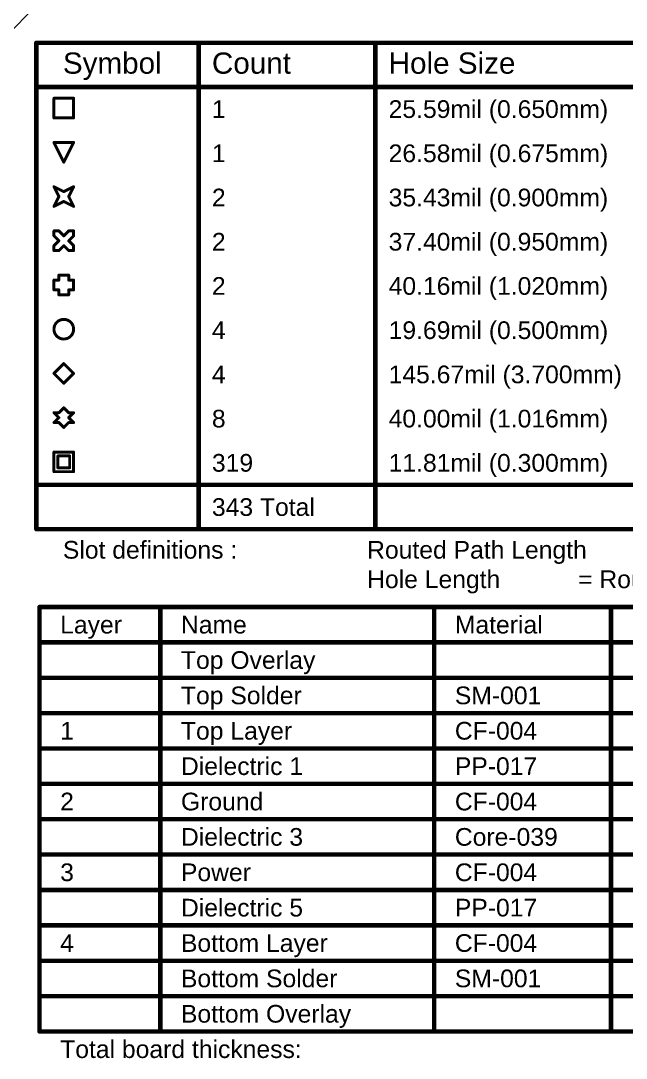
# Model space of a CAD drawing. Header units: inches. Extents: x -22 to 5433, y -13 to 5447.
# Drawn here: x 89.9 to 142.1, y -12.9 to 76.5 of the extents above; entities that cross this region are included whole.
import ezdxf

# ---------------------------------------------------------------- set-up
doc = ezdxf.new("R2010")
doc.units = ezdxf.units.IN
for name, color, linetype in [('Bottom Solder', 6, 'Continuous'), ('Drill Drawing', 1, 'Continuous'), ('Fabrication', 76, 'Continuous')]:
    doc.layers.add(name, color=color, linetype=linetype)
doc.styles.add('Arial', font='', dxfattribs={"height": 0.2})
doc.styles.get('Arial').set_extended_font_data('Arial')

msp = doc.modelspace()

# ---------------------------------------------------------------- linework, layer by layer
at = {"layer": 'Bottom Solder'}
msp.add_line((46.475, 32.867), (5432.852, 5447.493), dxfattribs=at)
at = {"layer": 'Drill Drawing'}
for points in [[(91.199, 74.624, 0.381, 0.381, 0), (434.815, 74.624, 0.381, 0.381, 0)], [(91.199, 32.714, 0.381, 0.381, 0), (91.199, 74.624, 0.381, 0.381, 0)], [(105.191, 32.714, 0.381, 0.381, 0), (105.191, 74.624, 0.381, 0.381, 0)], [(120.427, 32.714, 0.381, 0.381, 0), (120.427, 74.624, 0.381, 0.381, 0)], [(91.199, 70.814, 0.381, 0.381, 0), (434.815, 70.814, 0.381, 0.381, 0)], [(92.717, 69.84, 0.254, 0.254, 0), (94.411, 69.84, 0.254, 0.254, 0)], [(92.717, 68.147, 0.254, 0.254, 0), (92.717, 69.84, 0.254, 0.254, 0)], [(94.411, 68.147, 0.254, 0.254, 0), (94.411, 69.84, 0.254, 0.254, 0)], [(92.717, 68.147, 0.254, 0.254, 0), (94.411, 68.147, 0.254, 0.254, 0)], [(92.717, 66.03, 0.254, 0.254, 0), (94.411, 66.03, 0.254, 0.254, 0)], [(92.717, 66.03, 0.254, 0.254, 0), (93.564, 64.337, 0.254, 0.254, 0)], [(93.564, 64.337, 0.254, 0.254, 0), (94.411, 66.03, 0.254, 0.254, 0)], [(92.717, 62.22, 0.254, 0.254, 0), (93.564, 61.797, 0.254, 0.254, 0)], [(92.717, 62.22, 0.254, 0.254, 0), (93.141, 61.373, 0.254, 0.254, 0)], [(93.564, 61.797, 0.254, 0.254, 0), (94.411, 62.22, 0.254, 0.254, 0)], [(93.987, 61.373, 0.254, 0.254, 0), (94.411, 62.22, 0.254, 0.254, 0)], [(92.717, 60.527, 0.254, 0.254, 0), (93.141, 61.373, 0.254, 0.254, 0)], [(92.717, 60.527, 0.254, 0.254, 0), (93.564, 60.95, 0.254, 0.254, 0)], [(93.564, 60.95, 0.254, 0.254, 0), (94.411, 60.527, 0.254, 0.254, 0)], [(93.987, 61.373, 0.254, 0.254, 0), (94.411, 60.527, 0.254, 0.254, 0)], [(92.717, 57.987, 0.254, 0.254, 0), (92.717, 58.41, 0.254, 0.254, 0)], [(92.717, 58.41, 0.254, 0.254, 0), (93.141, 58.41, 0.254, 0.254, 0)], [(92.717, 57.987, 0.254, 0.254, 0), (93.141, 57.563, 0.254, 0.254, 0)], [(93.141, 58.41, 0.254, 0.254, 0), (93.564, 57.987, 0.254, 0.254, 0)], [(93.564, 57.987, 0.254, 0.254, 0), (93.987, 58.41, 0.254, 0.254, 0)], [(93.987, 58.41, 0.254, 0.254, 0), (94.411, 58.41, 0.254, 0.254, 0)], [(93.987, 57.563, 0.254, 0.254, 0), (94.411, 57.987, 0.254, 0.254, 0)], [(94.411, 57.987, 0.254, 0.254, 0), (94.411, 58.41, 0.254, 0.254, 0)], [(92.717, 57.14, 0.254, 0.254, 0), (93.141, 57.563, 0.254, 0.254, 0)], [(92.717, 56.717, 0.254, 0.254, 0), (92.717, 57.14, 0.254, 0.254, 0)], [(93.141, 56.717, 0.254, 0.254, 0), (93.564, 57.14, 0.254, 0.254, 0)], [(93.564, 57.14, 0.254, 0.254, 0), (93.987, 56.717, 0.254, 0.254, 0)], [(93.987, 57.563, 0.254, 0.254, 0), (94.411, 57.14, 0.254, 0.254, 0)], [(94.411, 56.717, 0.254, 0.254, 0), (94.411, 57.14, 0.254, 0.254, 0)], [(92.717, 56.717, 0.254, 0.254, 0), (93.141, 56.717, 0.254, 0.254, 0)], [(93.987, 56.717, 0.254, 0.254, 0), (94.411, 56.717, 0.254, 0.254, 0)], [(93.141, 54.177, 0.254, 0.254, 0), (93.141, 54.6, 0.254, 0.254, 0)], [(93.141, 54.6, 0.254, 0.254, 0), (93.987, 54.6, 0.254, 0.254, 0)], [(93.987, 54.177, 0.254, 0.254, 0), (93.987, 54.6, 0.254, 0.254, 0)], [(92.717, 53.33, 0.254, 0.254, 0), (92.717, 54.177, 0.254, 0.254, 0)], [(92.717, 54.177, 0.254, 0.254, 0), (93.141, 54.177, 0.254, 0.254, 0)], [(93.987, 54.177, 0.254, 0.254, 0), (94.411, 54.177, 0.254, 0.254, 0)], [(94.411, 53.33, 0.254, 0.254, 0), (94.411, 54.177, 0.254, 0.254, 0)], [(92.717, 53.33, 0.254, 0.254, 0), (93.141, 53.33, 0.254, 0.254, 0)], [(93.141, 52.907, 0.254, 0.254, 0), (93.141, 53.33, 0.254, 0.254, 0)], [(93.141, 52.907, 0.254, 0.254, 0), (93.987, 52.907, 0.254, 0.254, 0)], [(93.987, 53.33, 0.254, 0.254, 0), (94.411, 53.33, 0.254, 0.254, 0)], [(93.987, 52.907, 0.254, 0.254, 0), (93.987, 53.33, 0.254, 0.254, 0)], [(92.717, 46.133, 0.254, 0.254, 0), (93.564, 46.98, 0.254, 0.254, 0)], [(93.564, 46.98, 0.254, 0.254, 0), (94.411, 46.133, 0.254, 0.254, 0)], [(92.717, 46.133, 0.254, 0.254, 0), (93.564, 45.287, 0.254, 0.254, 0)], [(93.564, 45.287, 0.254, 0.254, 0), (94.411, 46.133, 0.254, 0.254, 0)], [(93.141, 42.747, 0.254, 0.254, 0), (93.564, 43.17, 0.254, 0.254, 0)], [(93.564, 43.17, 0.254, 0.254, 0), (93.987, 42.747, 0.254, 0.254, 0)], [(92.717, 42.747, 0.254, 0.254, 0), (93.141, 42.323, 0.254, 0.254, 0)], [(92.717, 42.747, 0.254, 0.254, 0), (93.141, 42.747, 0.254, 0.254, 0)], [(92.717, 41.9, 0.254, 0.254, 0), (93.141, 42.323, 0.254, 0.254, 0)], [(92.717, 41.9, 0.254, 0.254, 0), (93.141, 41.9, 0.254, 0.254, 0)], [(93.141, 41.9, 0.254, 0.254, 0), (93.564, 41.477, 0.254, 0.254, 0)], [(93.564, 41.477, 0.254, 0.254, 0), (93.987, 41.9, 0.254, 0.254, 0)], [(93.987, 42.747, 0.254, 0.254, 0), (94.411, 42.747, 0.254, 0.254, 0)], [(93.987, 42.323, 0.254, 0.254, 0), (94.411, 42.747, 0.254, 0.254, 0)], [(93.987, 42.323, 0.254, 0.254, 0), (94.411, 41.9, 0.254, 0.254, 0)], [(93.987, 41.9, 0.254, 0.254, 0), (94.411, 41.9, 0.254, 0.254, 0)], [(92.717, 39.36, 0.254, 0.254, 0), (94.411, 39.36, 0.254, 0.254, 0)], [(92.717, 37.667, 0.254, 0.254, 0), (92.717, 39.36, 0.254, 0.254, 0)], [(94.411, 37.667, 0.254, 0.254, 0), (94.411, 39.36, 0.254, 0.254, 0)], [(93.056, 39.021, 0.254, 0.254, 0), (94.072, 39.021, 0.254, 0.254, 0)], [(93.056, 38.005, 0.254, 0.254, 0), (93.056, 39.021, 0.254, 0.254, 0)], [(94.072, 38.005, 0.254, 0.254, 0), (94.072, 39.021, 0.254, 0.254, 0)], [(92.717, 37.667, 0.254, 0.254, 0), (94.411, 37.667, 0.254, 0.254, 0)], [(93.056, 38.005, 0.254, 0.254, 0), (94.072, 38.005, 0.254, 0.254, 0)], [(91.199, 36.524, 0.381, 0.381, 0), (434.815, 36.524, 0.381, 0.381, 0)], [(91.199, 32.714, 0.381, 0.381, 0), (434.815, 32.714, 0.381, 0.381, 0)]]:
    msp.add_lwpolyline(points, format="xyseb", dxfattribs=at)
for points in [[(91.103, 74.624, 0.191, 0.191, 1), (91.294, 74.624, 0.191, 0.191, 1)], [(91.103, 74.624, 0.191, 0.191, 1), (91.294, 74.624, 0.191, 0.191, 1)], [(105.096, 74.624, 0.191, 0.191, 1), (105.286, 74.624, 0.191, 0.191, 1)], [(120.332, 74.624, 0.191, 0.191, 1), (120.522, 74.624, 0.191, 0.191, 1)], [(91.103, 70.814, 0.191, 0.191, 1), (91.294, 70.814, 0.191, 0.191, 1)], [(92.654, 69.84, 0.127, 0.127, 1), (92.781, 69.84, 0.127, 0.127, 1)], [(92.654, 69.84, 0.127, 0.127, 1), (92.781, 69.84, 0.127, 0.127, 1)], [(94.347, 69.84, 0.127, 0.127, 1), (94.474, 69.84, 0.127, 0.127, 1)], [(94.347, 69.84, 0.127, 0.127, 1), (94.474, 69.84, 0.127, 0.127, 1)], [(92.654, 68.147, 0.127, 0.127, 1), (92.781, 68.147, 0.127, 0.127, 1)], [(92.654, 68.147, 0.127, 0.127, 1), (92.781, 68.147, 0.127, 0.127, 1)], [(94.347, 68.147, 0.127, 0.127, 1), (94.474, 68.147, 0.127, 0.127, 1)], [(94.347, 68.147, 0.127, 0.127, 1), (94.474, 68.147, 0.127, 0.127, 1)], [(92.654, 66.03, 0.127, 0.127, 1), (92.781, 66.03, 0.127, 0.127, 1)], [(92.654, 66.03, 0.127, 0.127, 1), (92.781, 66.03, 0.127, 0.127, 1)], [(94.347, 66.03, 0.127, 0.127, 1), (94.474, 66.03, 0.127, 0.127, 1)], [(94.347, 66.03, 0.127, 0.127, 1), (94.474, 66.03, 0.127, 0.127, 1)], [(93.501, 64.337, 0.127, 0.127, 1), (93.628, 64.337, 0.127, 0.127, 1)], [(93.501, 64.337, 0.127, 0.127, 1), (93.628, 64.337, 0.127, 0.127, 1)], [(92.654, 62.22, 0.127, 0.127, 1), (92.781, 62.22, 0.127, 0.127, 1)], [(92.654, 62.22, 0.127, 0.127, 1), (92.781, 62.22, 0.127, 0.127, 1)], [(93.501, 61.797, 0.127, 0.127, 1), (93.628, 61.797, 0.127, 0.127, 1)], [(93.501, 61.797, 0.127, 0.127, 1), (93.628, 61.797, 0.127, 0.127, 1)], [(94.347, 62.22, 0.127, 0.127, 1), (94.474, 62.22, 0.127, 0.127, 1)], [(94.347, 62.22, 0.127, 0.127, 1), (94.474, 62.22, 0.127, 0.127, 1)], [(93.077, 61.373, 0.127, 0.127, 1), (93.204, 61.373, 0.127, 0.127, 1)], [(93.077, 61.373, 0.127, 0.127, 1), (93.204, 61.373, 0.127, 0.127, 1)], [(93.501, 60.95, 0.127, 0.127, 1), (93.628, 60.95, 0.127, 0.127, 1)], [(93.501, 60.95, 0.127, 0.127, 1), (93.628, 60.95, 0.127, 0.127, 1)], [(93.924, 61.373, 0.127, 0.127, 1), (94.051, 61.373, 0.127, 0.127, 1)], [(93.924, 61.373, 0.127, 0.127, 1), (94.051, 61.373, 0.127, 0.127, 1)], [(92.654, 60.527, 0.127, 0.127, 1), (92.781, 60.527, 0.127, 0.127, 1)], [(92.654, 60.527, 0.127, 0.127, 1), (92.781, 60.527, 0.127, 0.127, 1)], [(94.347, 60.527, 0.127, 0.127, 1), (94.474, 60.527, 0.127, 0.127, 1)], [(94.347, 60.527, 0.127, 0.127, 1), (94.474, 60.527, 0.127, 0.127, 1)], [(92.654, 58.41, 0.127, 0.127, 1), (92.781, 58.41, 0.127, 0.127, 1)], [(92.654, 58.41, 0.127, 0.127, 1), (92.781, 58.41, 0.127, 0.127, 1)], [(92.654, 57.987, 0.127, 0.127, 1), (92.781, 57.987, 0.127, 0.127, 1)], [(92.654, 57.987, 0.127, 0.127, 1), (92.781, 57.987, 0.127, 0.127, 1)], [(93.077, 58.41, 0.127, 0.127, 1), (93.204, 58.41, 0.127, 0.127, 1)], [(93.077, 58.41, 0.127, 0.127, 1), (93.204, 58.41, 0.127, 0.127, 1)], [(93.501, 57.987, 0.127, 0.127, 1), (93.628, 57.987, 0.127, 0.127, 1)], [(93.501, 57.987, 0.127, 0.127, 1), (93.628, 57.987, 0.127, 0.127, 1)], [(93.924, 58.41, 0.127, 0.127, 1), (94.051, 58.41, 0.127, 0.127, 1)], [(93.924, 58.41, 0.127, 0.127, 1), (94.051, 58.41, 0.127, 0.127, 1)], [(94.347, 58.41, 0.127, 0.127, 1), (94.474, 58.41, 0.127, 0.127, 1)], [(94.347, 58.41, 0.127, 0.127, 1), (94.474, 58.41, 0.127, 0.127, 1)], [(94.347, 57.987, 0.127, 0.127, 1), (94.474, 57.987, 0.127, 0.127, 1)], [(94.347, 57.987, 0.127, 0.127, 1), (94.474, 57.987, 0.127, 0.127, 1)], [(92.654, 57.14, 0.127, 0.127, 1), (92.781, 57.14, 0.127, 0.127, 1)], [(92.654, 57.14, 0.127, 0.127, 1), (92.781, 57.14, 0.127, 0.127, 1)], [(93.077, 57.563, 0.127, 0.127, 1), (93.204, 57.563, 0.127, 0.127, 1)], [(93.077, 57.563, 0.127, 0.127, 1), (93.204, 57.563, 0.127, 0.127, 1)], [(93.501, 57.14, 0.127, 0.127, 1), (93.628, 57.14, 0.127, 0.127, 1)], [(93.501, 57.14, 0.127, 0.127, 1), (93.628, 57.14, 0.127, 0.127, 1)], [(93.924, 57.563, 0.127, 0.127, 1), (94.051, 57.563, 0.127, 0.127, 1)], [(93.924, 57.563, 0.127, 0.127, 1), (94.051, 57.563, 0.127, 0.127, 1)], [(94.347, 57.14, 0.127, 0.127, 1), (94.474, 57.14, 0.127, 0.127, 1)], [(94.347, 57.14, 0.127, 0.127, 1), (94.474, 57.14, 0.127, 0.127, 1)], [(92.654, 56.717, 0.127, 0.127, 1), (92.781, 56.717, 0.127, 0.127, 1)], [(92.654, 56.717, 0.127, 0.127, 1), (92.781, 56.717, 0.127, 0.127, 1)], [(93.077, 56.717, 0.127, 0.127, 1), (93.204, 56.717, 0.127, 0.127, 1)], [(93.077, 56.717, 0.127, 0.127, 1), (93.204, 56.717, 0.127, 0.127, 1)], [(93.924, 56.717, 0.127, 0.127, 1), (94.051, 56.717, 0.127, 0.127, 1)], [(93.924, 56.717, 0.127, 0.127, 1), (94.051, 56.717, 0.127, 0.127, 1)], [(94.347, 56.717, 0.127, 0.127, 1), (94.474, 56.717, 0.127, 0.127, 1)], [(94.347, 56.717, 0.127, 0.127, 1), (94.474, 56.717, 0.127, 0.127, 1)], [(93.077, 54.6, 0.127, 0.127, 1), (93.204, 54.6, 0.127, 0.127, 1)], [(93.077, 54.6, 0.127, 0.127, 1), (93.204, 54.6, 0.127, 0.127, 1)], [(93.924, 54.6, 0.127, 0.127, 1), (94.051, 54.6, 0.127, 0.127, 1)], [(93.924, 54.6, 0.127, 0.127, 1), (94.051, 54.6, 0.127, 0.127, 1)], [(92.654, 54.177, 0.127, 0.127, 1), (92.781, 54.177, 0.127, 0.127, 1)], [(92.654, 54.177, 0.127, 0.127, 1), (92.781, 54.177, 0.127, 0.127, 1)], [(93.077, 54.177, 0.127, 0.127, 1), (93.204, 54.177, 0.127, 0.127, 1)], [(93.077, 54.177, 0.127, 0.127, 1), (93.204, 54.177, 0.127, 0.127, 1)], [(93.924, 54.177, 0.127, 0.127, 1), (94.051, 54.177, 0.127, 0.127, 1)], [(93.924, 54.177, 0.127, 0.127, 1), (94.051, 54.177, 0.127, 0.127, 1)], [(94.347, 54.177, 0.127, 0.127, 1), (94.474, 54.177, 0.127, 0.127, 1)], [(94.347, 54.177, 0.127, 0.127, 1), (94.474, 54.177, 0.127, 0.127, 1)], [(92.654, 53.33, 0.127, 0.127, 1), (92.781, 53.33, 0.127, 0.127, 1)], [(92.654, 53.33, 0.127, 0.127, 1), (92.781, 53.33, 0.127, 0.127, 1)], [(93.077, 53.33, 0.127, 0.127, 1), (93.204, 53.33, 0.127, 0.127, 1)], [(93.077, 53.33, 0.127, 0.127, 1), (93.204, 53.33, 0.127, 0.127, 1)], [(93.077, 52.907, 0.127, 0.127, 1), (93.204, 52.907, 0.127, 0.127, 1)], [(93.077, 52.907, 0.127, 0.127, 1), (93.204, 52.907, 0.127, 0.127, 1)], [(93.924, 53.33, 0.127, 0.127, 1), (94.051, 53.33, 0.127, 0.127, 1)], [(93.924, 53.33, 0.127, 0.127, 1), (94.051, 53.33, 0.127, 0.127, 1)], [(93.924, 52.907, 0.127, 0.127, 1), (94.051, 52.907, 0.127, 0.127, 1)], [(93.924, 52.907, 0.127, 0.127, 1), (94.051, 52.907, 0.127, 0.127, 1)], [(94.347, 53.33, 0.127, 0.127, 1), (94.474, 53.33, 0.127, 0.127, 1)], [(94.347, 53.33, 0.127, 0.127, 1), (94.474, 53.33, 0.127, 0.127, 1)], [(94.411, 49.943, 0.254, 0.254, 1), (92.717, 49.943, 0.254, 0.254, 1)], [(92.654, 49.943, 0.127, 0.127, 1), (92.781, 49.943, 0.127, 0.127, 1)], [(94.347, 49.943, 0.127, 0.127, 1), (94.474, 49.943, 0.127, 0.127, 1)], [(93.501, 46.98, 0.127, 0.127, 1), (93.628, 46.98, 0.127, 0.127, 1)], [(93.501, 46.98, 0.127, 0.127, 1), (93.628, 46.98, 0.127, 0.127, 1)], [(92.654, 46.133, 0.127, 0.127, 1), (92.781, 46.133, 0.127, 0.127, 1)], [(92.654, 46.133, 0.127, 0.127, 1), (92.781, 46.133, 0.127, 0.127, 1)], [(94.347, 46.133, 0.127, 0.127, 1), (94.474, 46.133, 0.127, 0.127, 1)], [(94.347, 46.133, 0.127, 0.127, 1), (94.474, 46.133, 0.127, 0.127, 1)], [(93.501, 45.287, 0.127, 0.127, 1), (93.628, 45.287, 0.127, 0.127, 1)], [(93.501, 45.287, 0.127, 0.127, 1), (93.628, 45.287, 0.127, 0.127, 1)], [(93.501, 43.17, 0.127, 0.127, 1), (93.628, 43.17, 0.127, 0.127, 1)], [(93.501, 43.17, 0.127, 0.127, 1), (93.628, 43.17, 0.127, 0.127, 1)], [(92.654, 42.747, 0.127, 0.127, 1), (92.781, 42.747, 0.127, 0.127, 1)], [(92.654, 42.747, 0.127, 0.127, 1), (92.781, 42.747, 0.127, 0.127, 1)], [(92.654, 41.9, 0.127, 0.127, 1), (92.781, 41.9, 0.127, 0.127, 1)], [(92.654, 41.9, 0.127, 0.127, 1), (92.781, 41.9, 0.127, 0.127, 1)], [(93.077, 42.747, 0.127, 0.127, 1), (93.204, 42.747, 0.127, 0.127, 1)], [(93.077, 42.747, 0.127, 0.127, 1), (93.204, 42.747, 0.127, 0.127, 1)], [(93.077, 42.323, 0.127, 0.127, 1), (93.204, 42.323, 0.127, 0.127, 1)], [(93.077, 42.323, 0.127, 0.127, 1), (93.204, 42.323, 0.127, 0.127, 1)], [(93.077, 41.9, 0.127, 0.127, 1), (93.204, 41.9, 0.127, 0.127, 1)], [(93.077, 41.9, 0.127, 0.127, 1), (93.204, 41.9, 0.127, 0.127, 1)], [(93.924, 42.747, 0.127, 0.127, 1), (94.051, 42.747, 0.127, 0.127, 1)], [(93.924, 42.747, 0.127, 0.127, 1), (94.051, 42.747, 0.127, 0.127, 1)], [(93.924, 42.323, 0.127, 0.127, 1), (94.051, 42.323, 0.127, 0.127, 1)], [(93.924, 42.323, 0.127, 0.127, 1), (94.051, 42.323, 0.127, 0.127, 1)], [(93.924, 41.9, 0.127, 0.127, 1), (94.051, 41.9, 0.127, 0.127, 1)], [(93.924, 41.9, 0.127, 0.127, 1), (94.051, 41.9, 0.127, 0.127, 1)], [(94.347, 42.747, 0.127, 0.127, 1), (94.474, 42.747, 0.127, 0.127, 1)], [(94.347, 42.747, 0.127, 0.127, 1), (94.474, 42.747, 0.127, 0.127, 1)], [(94.347, 41.9, 0.127, 0.127, 1), (94.474, 41.9, 0.127, 0.127, 1)], [(94.347, 41.9, 0.127, 0.127, 1), (94.474, 41.9, 0.127, 0.127, 1)], [(93.501, 41.477, 0.127, 0.127, 1), (93.628, 41.477, 0.127, 0.127, 1)], [(93.501, 41.477, 0.127, 0.127, 1), (93.628, 41.477, 0.127, 0.127, 1)], [(92.654, 39.36, 0.127, 0.127, 1), (92.781, 39.36, 0.127, 0.127, 1)], [(92.654, 39.36, 0.127, 0.127, 1), (92.781, 39.36, 0.127, 0.127, 1)], [(94.347, 39.36, 0.127, 0.127, 1), (94.474, 39.36, 0.127, 0.127, 1)], [(94.347, 39.36, 0.127, 0.127, 1), (94.474, 39.36, 0.127, 0.127, 1)], [(92.993, 39.021, 0.127, 0.127, 1), (93.12, 39.021, 0.127, 0.127, 1)], [(92.993, 39.021, 0.127, 0.127, 1), (93.12, 39.021, 0.127, 0.127, 1)], [(94.009, 39.021, 0.127, 0.127, 1), (94.136, 39.021, 0.127, 0.127, 1)], [(94.009, 39.021, 0.127, 0.127, 1), (94.136, 39.021, 0.127, 0.127, 1)], [(92.654, 37.667, 0.127, 0.127, 1), (92.781, 37.667, 0.127, 0.127, 1)], [(92.654, 37.667, 0.127, 0.127, 1), (92.781, 37.667, 0.127, 0.127, 1)], [(92.993, 38.005, 0.127, 0.127, 1), (93.12, 38.005, 0.127, 0.127, 1)], [(92.993, 38.005, 0.127, 0.127, 1), (93.12, 38.005, 0.127, 0.127, 1)], [(94.009, 38.005, 0.127, 0.127, 1), (94.136, 38.005, 0.127, 0.127, 1)], [(94.009, 38.005, 0.127, 0.127, 1), (94.136, 38.005, 0.127, 0.127, 1)], [(94.347, 37.667, 0.127, 0.127, 1), (94.474, 37.667, 0.127, 0.127, 1)], [(94.347, 37.667, 0.127, 0.127, 1), (94.474, 37.667, 0.127, 0.127, 1)], [(91.103, 36.524, 0.191, 0.191, 1), (91.294, 36.524, 0.191, 0.191, 1)], [(91.103, 32.714, 0.191, 0.191, 1), (91.294, 32.714, 0.191, 0.191, 1)], [(91.103, 32.714, 0.191, 0.191, 1), (91.294, 32.714, 0.191, 0.191, 1)], [(105.096, 32.714, 0.191, 0.191, 1), (105.286, 32.714, 0.191, 0.191, 1)], [(120.332, 32.714, 0.191, 0.191, 1), (120.522, 32.714, 0.191, 0.191, 1)]]:
    msp.add_lwpolyline(points, format="xyseb", close=True, dxfattribs=at)
at = {"layer": 'Fabrication'}
for points in [[(91.474, 26.01, 0.381, 0.381, 0), (200.158, 26.01, 0.381, 0.381, 0)], [(91.474, -10.566, 0.381, 0.381, 0), (91.474, 26.01, 0.381, 0.381, 0)], [(101.886, -10.566, 0.381, 0.381, 0), (101.886, 26.01, 0.381, 0.381, 0)], [(125.501, -10.566, 0.381, 0.381, 0), (125.501, 26.01, 0.381, 0.381, 0)], [(140.738, -10.566, 0.381, 0.381, 0), (140.738, 26.01, 0.381, 0.381, 0)], [(91.474, 22.962, 0.381, 0.381, 0), (200.158, 22.962, 0.381, 0.381, 0)], [(91.474, 19.914, 0.381, 0.381, 0), (101.886, 19.914, 0.381, 0.381, 0)], [(101.886, 19.914, 0.381, 0.381, 0), (125.501, 19.914, 0.381, 0.381, 0)], [(125.501, 19.914, 0.381, 0.381, 0), (140.738, 19.914, 0.381, 0.381, 0)], [(140.738, 19.914, 0.381, 0.381, 0), (157.243, 19.914, 0.381, 0.381, 0)], [(91.474, 16.866, 0.381, 0.381, 0), (101.886, 16.866, 0.381, 0.381, 0)], [(101.886, 16.866, 0.381, 0.381, 0), (125.501, 16.866, 0.381, 0.381, 0)], [(125.501, 16.866, 0.381, 0.381, 0), (140.738, 16.866, 0.381, 0.381, 0)], [(140.738, 16.866, 0.381, 0.381, 0), (157.243, 16.866, 0.381, 0.381, 0)], [(91.474, 13.818, 0.381, 0.381, 0), (101.886, 13.818, 0.381, 0.381, 0)], [(101.886, 13.818, 0.381, 0.381, 0), (125.501, 13.818, 0.381, 0.381, 0)], [(125.501, 13.818, 0.381, 0.381, 0), (140.738, 13.818, 0.381, 0.381, 0)], [(140.738, 13.818, 0.381, 0.381, 0), (157.243, 13.818, 0.381, 0.381, 0)], [(91.474, 10.77, 0.381, 0.381, 0), (101.886, 10.77, 0.381, 0.381, 0)], [(101.886, 10.77, 0.381, 0.381, 0), (125.501, 10.77, 0.381, 0.381, 0)], [(125.501, 10.77, 0.381, 0.381, 0), (140.738, 10.77, 0.381, 0.381, 0)], [(140.738, 10.77, 0.381, 0.381, 0), (157.243, 10.77, 0.381, 0.381, 0)], [(91.474, 7.722, 0.381, 0.381, 0), (101.886, 7.722, 0.381, 0.381, 0)], [(101.886, 7.722, 0.381, 0.381, 0), (125.501, 7.722, 0.381, 0.381, 0)], [(125.501, 7.722, 0.381, 0.381, 0), (140.738, 7.722, 0.381, 0.381, 0)], [(140.738, 7.722, 0.381, 0.381, 0), (157.243, 7.722, 0.381, 0.381, 0)], [(91.474, 4.674, 0.381, 0.381, 0), (101.886, 4.674, 0.381, 0.381, 0)], [(101.886, 4.674, 0.381, 0.381, 0), (125.501, 4.674, 0.381, 0.381, 0)], [(125.501, 4.674, 0.381, 0.381, 0), (140.738, 4.674, 0.381, 0.381, 0)], [(140.738, 4.674, 0.381, 0.381, 0), (157.243, 4.674, 0.381, 0.381, 0)], [(91.474, 1.626, 0.381, 0.381, 0), (101.886, 1.626, 0.381, 0.381, 0)], [(101.886, 1.626, 0.381, 0.381, 0), (125.501, 1.626, 0.381, 0.381, 0)], [(125.501, 1.626, 0.381, 0.381, 0), (140.738, 1.626, 0.381, 0.381, 0)], [(140.738, 1.626, 0.381, 0.381, 0), (157.243, 1.626, 0.381, 0.381, 0)], [(91.474, -1.422, 0.381, 0.381, 0), (101.886, -1.422, 0.381, 0.381, 0)], [(101.886, -1.422, 0.381, 0.381, 0), (125.501, -1.422, 0.381, 0.381, 0)], [(125.501, -1.422, 0.381, 0.381, 0), (140.738, -1.422, 0.381, 0.381, 0)], [(140.738, -1.422, 0.381, 0.381, 0), (157.243, -1.422, 0.381, 0.381, 0)], [(91.474, -4.47, 0.381, 0.381, 0), (101.886, -4.47, 0.381, 0.381, 0)], [(101.886, -4.47, 0.381, 0.381, 0), (125.501, -4.47, 0.381, 0.381, 0)], [(125.501, -4.47, 0.381, 0.381, 0), (140.738, -4.47, 0.381, 0.381, 0)], [(140.738, -4.47, 0.381, 0.381, 0), (157.243, -4.47, 0.381, 0.381, 0)], [(91.474, -7.518, 0.381, 0.381, 0), (101.886, -7.518, 0.381, 0.381, 0)], [(101.886, -7.518, 0.381, 0.381, 0), (125.501, -7.518, 0.381, 0.381, 0)], [(125.501, -7.518, 0.381, 0.381, 0), (140.738, -7.518, 0.381, 0.381, 0)], [(140.738, -7.518, 0.381, 0.381, 0), (157.243, -7.518, 0.381, 0.381, 0)], [(91.474, -10.566, 0.381, 0.381, 0), (101.886, -10.566, 0.381, 0.381, 0)], [(101.886, -10.566, 0.381, 0.381, 0), (125.501, -10.566, 0.381, 0.381, 0)], [(125.501, -10.566, 0.381, 0.381, 0), (140.738, -10.566, 0.381, 0.381, 0)], [(140.738, -10.566, 0.381, 0.381, 0), (157.243, -10.566, 0.381, 0.381, 0)]]:
    msp.add_lwpolyline(points, format="xyseb", dxfattribs=at)
for points in [[(91.379, 26.01, 0.191, 0.191, 1), (91.569, 26.01, 0.191, 0.191, 1)], [(91.379, 26.01, 0.191, 0.191, 1), (91.569, 26.01, 0.191, 0.191, 1)], [(101.791, 26.01, 0.191, 0.191, 1), (101.981, 26.01, 0.191, 0.191, 1)], [(125.406, 26.01, 0.191, 0.191, 1), (125.597, 26.01, 0.191, 0.191, 1)], [(140.642, 26.01, 0.191, 0.191, 1), (140.833, 26.01, 0.191, 0.191, 1)], [(91.379, 22.962, 0.191, 0.191, 1), (91.569, 22.962, 0.191, 0.191, 1)], [(91.379, 19.914, 0.191, 0.191, 1), (91.569, 19.914, 0.191, 0.191, 1)], [(101.791, 19.914, 0.191, 0.191, 1), (101.981, 19.914, 0.191, 0.191, 1)], [(101.791, 19.914, 0.191, 0.191, 1), (101.981, 19.914, 0.191, 0.191, 1)], [(125.406, 19.914, 0.191, 0.191, 1), (125.597, 19.914, 0.191, 0.191, 1)], [(125.406, 19.914, 0.191, 0.191, 1), (125.597, 19.914, 0.191, 0.191, 1)], [(140.642, 19.914, 0.191, 0.191, 1), (140.833, 19.914, 0.191, 0.191, 1)], [(140.642, 19.914, 0.191, 0.191, 1), (140.833, 19.914, 0.191, 0.191, 1)], [(91.379, 16.866, 0.191, 0.191, 1), (91.569, 16.866, 0.191, 0.191, 1)], [(101.791, 16.866, 0.191, 0.191, 1), (101.981, 16.866, 0.191, 0.191, 1)], [(101.791, 16.866, 0.191, 0.191, 1), (101.981, 16.866, 0.191, 0.191, 1)], [(125.406, 16.866, 0.191, 0.191, 1), (125.597, 16.866, 0.191, 0.191, 1)], [(125.406, 16.866, 0.191, 0.191, 1), (125.597, 16.866, 0.191, 0.191, 1)], [(140.642, 16.866, 0.191, 0.191, 1), (140.833, 16.866, 0.191, 0.191, 1)], [(140.642, 16.866, 0.191, 0.191, 1), (140.833, 16.866, 0.191, 0.191, 1)], [(91.379, 13.818, 0.191, 0.191, 1), (91.569, 13.818, 0.191, 0.191, 1)], [(101.791, 13.818, 0.191, 0.191, 1), (101.981, 13.818, 0.191, 0.191, 1)], [(101.791, 13.818, 0.191, 0.191, 1), (101.981, 13.818, 0.191, 0.191, 1)], [(125.406, 13.818, 0.191, 0.191, 1), (125.597, 13.818, 0.191, 0.191, 1)], [(125.406, 13.818, 0.191, 0.191, 1), (125.597, 13.818, 0.191, 0.191, 1)], [(140.642, 13.818, 0.191, 0.191, 1), (140.833, 13.818, 0.191, 0.191, 1)], [(140.642, 13.818, 0.191, 0.191, 1), (140.833, 13.818, 0.191, 0.191, 1)], [(91.379, 10.77, 0.191, 0.191, 1), (91.569, 10.77, 0.191, 0.191, 1)], [(101.791, 10.77, 0.191, 0.191, 1), (101.981, 10.77, 0.191, 0.191, 1)], [(101.791, 10.77, 0.191, 0.191, 1), (101.981, 10.77, 0.191, 0.191, 1)], [(125.406, 10.77, 0.191, 0.191, 1), (125.597, 10.77, 0.191, 0.191, 1)], [(125.406, 10.77, 0.191, 0.191, 1), (125.597, 10.77, 0.191, 0.191, 1)], [(140.642, 10.77, 0.191, 0.191, 1), (140.833, 10.77, 0.191, 0.191, 1)], [(140.642, 10.77, 0.191, 0.191, 1), (140.833, 10.77, 0.191, 0.191, 1)], [(91.379, 7.722, 0.191, 0.191, 1), (91.569, 7.722, 0.191, 0.191, 1)], [(101.791, 7.722, 0.191, 0.191, 1), (101.981, 7.722, 0.191, 0.191, 1)], [(101.791, 7.722, 0.191, 0.191, 1), (101.981, 7.722, 0.191, 0.191, 1)], [(125.406, 7.722, 0.191, 0.191, 1), (125.597, 7.722, 0.191, 0.191, 1)], [(125.406, 7.722, 0.191, 0.191, 1), (125.597, 7.722, 0.191, 0.191, 1)], [(140.642, 7.722, 0.191, 0.191, 1), (140.833, 7.722, 0.191, 0.191, 1)], [(140.642, 7.722, 0.191, 0.191, 1), (140.833, 7.722, 0.191, 0.191, 1)], [(91.379, 4.674, 0.191, 0.191, 1), (91.569, 4.674, 0.191, 0.191, 1)], [(101.791, 4.674, 0.191, 0.191, 1), (101.981, 4.674, 0.191, 0.191, 1)], [(101.791, 4.674, 0.191, 0.191, 1), (101.981, 4.674, 0.191, 0.191, 1)], [(125.406, 4.674, 0.191, 0.191, 1), (125.597, 4.674, 0.191, 0.191, 1)], [(125.406, 4.674, 0.191, 0.191, 1), (125.597, 4.674, 0.191, 0.191, 1)], [(140.642, 4.674, 0.191, 0.191, 1), (140.833, 4.674, 0.191, 0.191, 1)], [(140.642, 4.674, 0.191, 0.191, 1), (140.833, 4.674, 0.191, 0.191, 1)], [(91.379, 1.626, 0.191, 0.191, 1), (91.569, 1.626, 0.191, 0.191, 1)], [(101.791, 1.626, 0.191, 0.191, 1), (101.981, 1.626, 0.191, 0.191, 1)], [(101.791, 1.626, 0.191, 0.191, 1), (101.981, 1.626, 0.191, 0.191, 1)], [(125.406, 1.626, 0.191, 0.191, 1), (125.597, 1.626, 0.191, 0.191, 1)], [(125.406, 1.626, 0.191, 0.191, 1), (125.597, 1.626, 0.191, 0.191, 1)], [(140.642, 1.626, 0.191, 0.191, 1), (140.833, 1.626, 0.191, 0.191, 1)], [(140.642, 1.626, 0.191, 0.191, 1), (140.833, 1.626, 0.191, 0.191, 1)], [(91.379, -1.422, 0.191, 0.191, 1), (91.569, -1.422, 0.191, 0.191, 1)], [(101.791, -1.422, 0.191, 0.191, 1), (101.981, -1.422, 0.191, 0.191, 1)], [(101.791, -1.422, 0.191, 0.191, 1), (101.981, -1.422, 0.191, 0.191, 1)], [(125.406, -1.422, 0.191, 0.191, 1), (125.597, -1.422, 0.191, 0.191, 1)], [(125.406, -1.422, 0.191, 0.191, 1), (125.597, -1.422, 0.191, 0.191, 1)], [(140.642, -1.422, 0.191, 0.191, 1), (140.833, -1.422, 0.191, 0.191, 1)], [(140.642, -1.422, 0.191, 0.191, 1), (140.833, -1.422, 0.191, 0.191, 1)], [(91.379, -4.47, 0.191, 0.191, 1), (91.569, -4.47, 0.191, 0.191, 1)], [(101.791, -4.47, 0.191, 0.191, 1), (101.981, -4.47, 0.191, 0.191, 1)], [(101.791, -4.47, 0.191, 0.191, 1), (101.981, -4.47, 0.191, 0.191, 1)], [(125.406, -4.47, 0.191, 0.191, 1), (125.597, -4.47, 0.191, 0.191, 1)], [(125.406, -4.47, 0.191, 0.191, 1), (125.597, -4.47, 0.191, 0.191, 1)], [(140.642, -4.47, 0.191, 0.191, 1), (140.833, -4.47, 0.191, 0.191, 1)], [(140.642, -4.47, 0.191, 0.191, 1), (140.833, -4.47, 0.191, 0.191, 1)], [(91.379, -7.518, 0.191, 0.191, 1), (91.569, -7.518, 0.191, 0.191, 1)], [(101.791, -7.518, 0.191, 0.191, 1), (101.981, -7.518, 0.191, 0.191, 1)], [(101.791, -7.518, 0.191, 0.191, 1), (101.981, -7.518, 0.191, 0.191, 1)], [(125.406, -7.518, 0.191, 0.191, 1), (125.597, -7.518, 0.191, 0.191, 1)], [(125.406, -7.518, 0.191, 0.191, 1), (125.597, -7.518, 0.191, 0.191, 1)], [(140.642, -7.518, 0.191, 0.191, 1), (140.833, -7.518, 0.191, 0.191, 1)], [(140.642, -7.518, 0.191, 0.191, 1), (140.833, -7.518, 0.191, 0.191, 1)], [(91.379, -10.566, 0.191, 0.191, 1), (91.569, -10.566, 0.191, 0.191, 1)], [(91.379, -10.566, 0.191, 0.191, 1), (91.569, -10.566, 0.191, 0.191, 1)], [(101.791, -10.566, 0.191, 0.191, 1), (101.981, -10.566, 0.191, 0.191, 1)], [(101.791, -10.566, 0.191, 0.191, 1), (101.981, -10.566, 0.191, 0.191, 1)], [(101.791, -10.566, 0.191, 0.191, 1), (101.981, -10.566, 0.191, 0.191, 1)], [(125.406, -10.566, 0.191, 0.191, 1), (125.597, -10.566, 0.191, 0.191, 1)], [(125.406, -10.566, 0.191, 0.191, 1), (125.597, -10.566, 0.191, 0.191, 1)], [(125.406, -10.566, 0.191, 0.191, 1), (125.597, -10.566, 0.191, 0.191, 1)], [(140.642, -10.566, 0.191, 0.191, 1), (140.833, -10.566, 0.191, 0.191, 1)], [(140.642, -10.566, 0.191, 0.191, 1), (140.833, -10.566, 0.191, 0.191, 1)], [(140.642, -10.566, 0.191, 0.191, 1), (140.833, -10.566, 0.191, 0.191, 1)]]:
    msp.add_lwpolyline(points, format="xyseb", close=True, dxfattribs=at)

# ---------------------------------------------------------------- texts
at = {"layer": 'Drill Drawing', "style": 'Arial'}
for s, height, p in [('Symbol', 1.8288, (93.485, 71.957)), ('Count', 1.8288, (106.334, 71.957)), ('Hole Size', 1.8288, (121.57, 71.957)), ('25.59mil (0.650mm)', 1.524, (121.57, 68.147)), ('1', 1.524, (106.334, 68.147)), ('1', 1.524, (106.334, 64.337)), ('26.58mil (0.675mm)', 1.524, (121.57, 64.337)), ('2', 1.524, (106.334, 60.527)), ('35.43mil (0.900mm)', 1.524, (121.57, 60.527)), ('2', 1.524, (106.334, 56.717)), ('37.40mil (0.950mm)', 1.524, (121.57, 56.717)), ('2', 1.524, (106.334, 52.907)), ('40.16mil (1.020mm)', 1.524, (121.57, 52.907)), ('4', 1.524, (106.334, 49.097)), ('19.69mil (0.500mm)', 1.524, (121.57, 49.097)), ('4', 1.524, (106.334, 45.287)), ('145.67mil (3.700mm)', 1.524, (121.57, 45.287)), ('8', 1.524, (106.334, 41.477)), ('40.00mil (1.016mm)', 1.524, (121.57, 41.477)), ('319', 1.524, (106.334, 37.667)), ('11.81mil (0.300mm)', 1.524, (121.57, 37.667)), ('343 Total', 1.524, (106.334, 33.857)), ('Slot definitions :', 1.524, (93.485, 30.174)), ('Routed Path Length', 1.524, (119.715, 30.174)), ('Hole Length', 1.524, (119.715, 27.635)), (' = Routed Path Length + Tool Size = Slot length as defined in the PCB layout', 1.524, (137.312, 27.635))]:
    msp.add_text(s, height=height, dxfattribs=at).set_placement(p)
at = {"layer": 'Fabrication', "style": 'Arial'}
for s, p in [('Layer', (93.252, 23.724)), ('Name', (103.664, 23.724)), ('Material', (127.279, 23.724)), ('Top Overlay', (103.664, 20.676)), ('Top Solder', (103.664, 17.628)), ('SM-001', (127.279, 17.628)), ('1', (93.252, 14.58)), ('Top Layer', (103.664, 14.58)), ('CF-004', (127.279, 14.58)), ('Dielectric 1', (103.664, 11.532)), ('PP-017', (127.279, 11.532)), ('2', (93.252, 8.484)), ('Ground', (103.664, 8.484)), ('CF-004', (127.279, 8.484)), ('Dielectric 3', (103.664, 5.436)), ('Core-039', (127.279, 5.436)), ('3', (93.252, 2.388)), ('Power', (103.664, 2.388)), ('CF-004', (127.279, 2.388)), ('Dielectric 5', (103.664, -0.66)), ('PP-017', (127.279, -0.66)), ('4', (93.252, -3.708)), ('Bottom Layer', (103.664, -3.708)), ('CF-004', (127.279, -3.708)), ('Bottom Solder', (103.664, -6.756)), ('SM-001', (127.279, -6.756)), ('Bottom Overlay', (103.664, -9.804)), ('Total board thickness:', (93.252, -12.852))]:
    msp.add_text(s, height=1.524, dxfattribs=at).set_placement(p)

doc.saveas('drawing.dxf')
